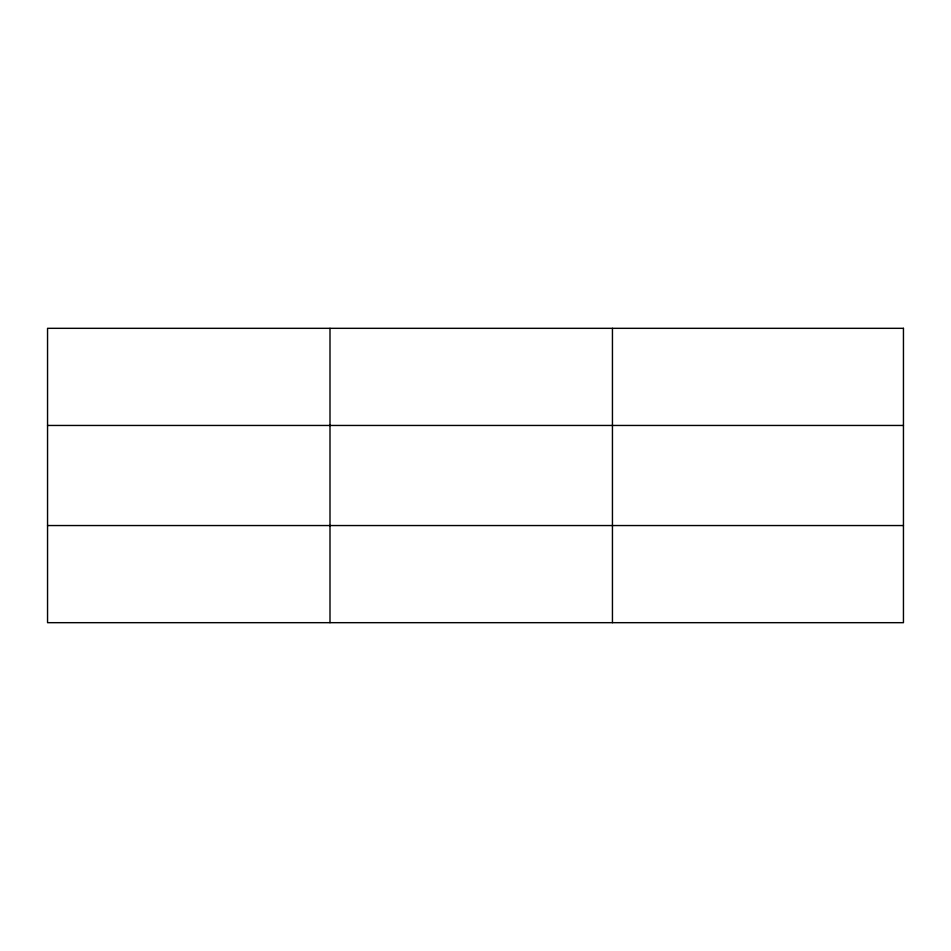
<?xml version="1.0" encoding="UTF-8"?>
<svg xmlns="http://www.w3.org/2000/svg" width="951" height="951" viewBox="0 0 951 951"><rect width="100%" height="100%" fill="white"/><g stroke="black" fill="none" stroke-linecap="round" stroke-linejoin="round"><path stroke-width="1.43" d="M329.997 328.321L329.997 622.679M612.444 328.321L612.444 622.679M47.55 425.454L903.45 425.454M47.55 525.546L903.45 525.546M903.45 328.321L903.45 622.679L47.55 622.679L47.55 328.321L903.45 328.321"/></g></svg>
